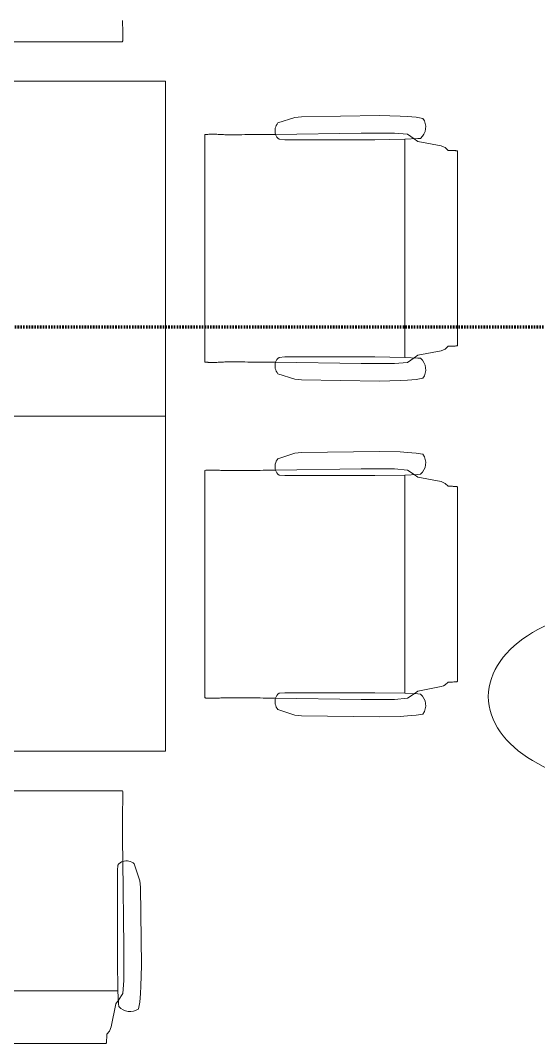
# Model space of a CAD drawing. Header units: inches. Extents: x -1880 to 225, y -1065 to 162.
# Drawn here: x -745.4 to -699, y -50.1 to 41.5 of the extents above; entities that cross this region are included whole.
import ezdxf

# ---------------------------------------------------------------- set-up
doc = ezdxf.new("R2010")
doc.units = ezdxf.units.IN
doc.header["$MEASUREMENT"] = 0
doc.linetypes.add('Dash 1_8_', pattern=[0.25, 0.125, -0.125])
for name, color, linetype, lineweight in [('A-DETL', 90, 'Continuous', 9), ('I-FURN', 30, 'Continuous', 9), ('I-FURN-PNLS', 30, 'Continuous', 9), ('Q-SPCQ-IDEN', 132, 'Continuous', 9)]:
    doc.layers.add(name, color=color, linetype=linetype, lineweight=lineweight)

# ---------------------------------------------------------------- blocks, each defined once
blk = doc.blocks.new('F - CONF TABLE _4 RECTANGULAR-12 CHAIRS_ - F - CONF TABLE _4 RECTANGULAR-12 CHAIRS_-6035027-FIRST FLOOR POWER _ SIGNAL')
at = {"layer": 'I-FURN'}
for p, q in [((56.136, 33.525), (35.795, 33.525)), ((70.075, 26.269), (71.582, 26.759)), ((71.582, 26.759), (72.175, 26.821)), ((72.175, 26.821), (79.174, 26.916)), ((79.174, 26.916), (81.034, 26.869)), ((81.034, 26.869), (81.68, 26.835)), ((81.68, 26.835), (82.45, 26.768)), ((82.45, 26.768), (83.059, 26.661)), ((63.525, 4.864), (63.525, 25.205)), ((69.855, 25.239), (77.516, 25.346)), ((70.682, 24.753), (70.185, 24.806)), ((78.766, 24.753), (70.682, 24.753)), ((77.516, 25.346), (80.516, 25.346)), ((81.45, 24.795), (78.766, 24.753)), ((80.516, 25.346), (81.685, 25.244)), ((82.614, 24.862), (81.45, 24.795)), ((81.45, 5.274), (81.45, 24.795)), ((81.685, 25.244), (82.278, 24.841)), ((82.278, 24.841), (82.614, 24.612)), ((82.841, 24.881), (82.614, 24.862)), ((82.614, 24.612), (84.681, 24.211)), ((84.681, 24.211), (84.918, 24.134)), ((84.918, 24.134), (85.058, 24.06)), ((85.058, 24.06), (85.321, 23.804)), ((86.163, 23.749), (86.163, 6.32)), ((84.681, 5.857), (82.614, 5.456)), ((85.058, 6.009), (84.681, 5.857)), ((85.321, 6.264), (85.058, 6.009)), ((77.516, 4.722), (69.855, 4.829)), ((70.185, 5.263), (70.682, 5.315)), ((70.682, 5.315), (78.766, 5.315)), ((80.516, 4.722), (77.516, 4.722)), ((78.766, 5.315), (81.45, 5.274)), ((81.685, 4.825), (80.516, 4.722)), ((81.45, 5.274), (82.614, 5.206)), ((82.277, 5.227), (81.685, 4.825)), ((82.614, 5.456), (82.277, 5.227)), ((82.614, 5.206), (82.841, 5.188)), ((71.582, 3.31), (70.075, 3.799)), ((72.175, 3.247), (71.582, 3.31)), ((79.174, 3.152), (72.175, 3.247)), ((81.034, 3.199), (79.174, 3.152)), ((81.68, 3.233), (81.034, 3.199)), ((82.45, 3.301), (81.68, 3.233)), ((83.059, 3.408), (82.45, 3.301)), ((71.582, -3.31), (70.075, -3.799)), ((72.175, -3.247), (71.582, -3.31)), ((79.174, -3.152), (72.175, -3.247)), ((81.034, -3.199), (79.174, -3.152)), ((81.68, -3.233), (81.034, -3.199)), ((82.45, -3.301), (81.68, -3.233)), ((83.059, -3.408), (82.45, -3.301)), ((63.525, -4.864), (63.525, -25.205)), ((77.516, -4.722), (69.855, -4.829)), ((70.185, -5.263), (70.682, -5.315)), ((70.682, -5.315), (78.766, -5.315)), ((80.516, -4.722), (77.516, -4.722)), ((78.766, -5.315), (81.45, -5.274)), ((81.685, -4.825), (80.516, -4.722)), ((81.45, -5.274), (82.614, -5.206)), ((81.45, -5.274), (81.45, -24.795)), ((82.277, -5.227), (81.685, -4.825)), ((82.614, -5.456), (82.277, -5.227)), ((82.614, -5.206), (82.841, -5.188)), ((84.681, -5.857), (82.614, -5.456)), ((85.058, -6.009), (84.681, -5.857)), ((85.321, -6.264), (85.058, -6.009)), ((86.163, -23.749), (86.163, -6.32)), ((85.058, -24.06), (85.321, -23.804)), ((82.278, -24.841), (82.614, -24.612)), ((82.614, -24.612), (84.681, -24.211)), ((84.681, -24.211), (84.918, -24.134)), ((84.918, -24.134), (85.058, -24.06)), ((69.855, -25.239), (77.516, -25.346)), ((70.682, -24.753), (70.185, -24.806)), ((78.766, -24.753), (70.682, -24.753)), ((77.516, -25.346), (80.516, -25.346)), ((81.45, -24.795), (78.766, -24.753)), ((80.516, -25.346), (81.685, -25.244)), ((82.614, -24.862), (81.45, -24.795)), ((81.685, -25.244), (82.278, -24.841)), ((82.841, -24.881), (82.614, -24.862)), ((70.075, -26.269), (71.582, -26.759)), ((71.582, -26.759), (72.175, -26.821)), ((72.175, -26.821), (79.174, -26.916)), ((79.174, -26.916), (81.034, -26.869)), ((81.034, -26.869), (81.68, -26.835)), ((81.68, -26.835), (82.45, -26.768)), ((82.45, -26.768), (83.059, -26.661)), ((56.136, -33.525), (35.795, -33.525)), ((55.737, -40.185), (55.685, -40.682)), ((56.278, -47.516), (56.171, -39.855)), ((57.69, -41.582), (57.201, -40.075)), ((55.685, -40.682), (55.685, -48.766)), ((57.753, -42.175), (57.69, -41.582)), ((57.848, -49.174), (57.753, -42.175)), ((56.278, -50.516), (56.278, -47.516)), ((55.685, -48.766), (55.726, -51.45)), ((57.801, -51.034), (57.848, -49.174)), ((56.175, -51.685), (56.278, -50.516)), ((57.767, -51.68), (57.801, -51.034)), ((55.726, -51.45), (36.205, -51.45)), ((55.726, -51.45), (55.794, -52.614)), ((55.773, -52.277), (56.175, -51.685)), ((57.699, -52.45), (57.767, -51.68)), ((55.143, -54.681), (55.544, -52.614)), ((55.544, -52.614), (55.773, -52.277)), ((55.794, -52.614), (55.812, -52.841)), ((57.592, -53.059), (57.699, -52.45)), ((54.991, -55.058), (55.143, -54.681)), ((54.736, -55.321), (54.991, -55.058)), ((37.251, -56.163), (54.68, -56.163))]:
    blk.add_line(p, q, dxfattribs=at)
for centre, radius, start, end in [((81.994, 25.888), 1.316, 310.06502, 35.93498), ((70.927, 25.548), 1.116, 139.74304, 196.08914), ((70.602, 25.465), 0.781, 196.84665, 237.67819), ((70.927, 4.52), 1.116, 163.91086, 220.25696), ((70.602, 4.603), 0.781, 122.32181, 163.15335), ((81.994, 4.18), 1.316, 324.06502, 49.93498), ((81.994, -4.18), 1.316, 310.06502, 35.93498), ((70.927, -4.52), 1.116, 139.74304, 196.08914), ((70.602, -4.603), 0.781, 196.84665, 237.67819), ((70.927, -25.548), 1.116, 163.91086, 220.25696), ((70.602, -25.465), 0.781, 122.32181, 163.15335), ((81.994, -25.888), 1.316, 324.06502, 49.93498), ((56.397, -40.602), 0.781, 106.84665, 147.67819), ((56.48, -40.927), 1.116, 49.74304, 106.08914), ((56.82, -51.994), 1.316, 220.06502, 305.93498)]:
    blk.add_arc(centre, radius, start, end, dxfattribs=at)
for points in [[(56.132, 35.436), (56.141, 35.276), (56.156, 34.956), (56.172, 34.63), (56.18, 34.466)], [(64.466, 25.248), (64.63, 25.241), (64.956, 25.225), (65.276, 25.209), (65.436, 25.201)], [(65.436, 25.201), (66.178, 25.205), (67.656, 25.215), (69.124, 25.23), (69.855, 25.239)], [(65.436, 4.868), (65.276, 4.859), (64.956, 4.844), (64.63, 4.828), (64.466, 4.82)], [(69.855, 4.829), (69.124, 4.838), (67.656, 4.854), (66.178, 4.864), (65.436, 4.868)], [(65.436, -4.868), (65.276, -4.859), (64.956, -4.844), (64.63, -4.828), (64.466, -4.82)], [(69.855, -4.829), (69.124, -4.838), (67.656, -4.854), (66.178, -4.864), (65.436, -4.868)], [(64.466, -25.248), (64.63, -25.241), (64.956, -25.225), (65.276, -25.209), (65.436, -25.201)], [(65.436, -25.201), (66.178, -25.205), (67.656, -25.215), (69.124, -25.23), (69.855, -25.239)], [(56.132, -35.436), (56.141, -35.276), (56.156, -34.956), (56.172, -34.63), (56.18, -34.466)], [(56.171, -39.855), (56.162, -39.124), (56.146, -37.656), (56.136, -36.178), (56.132, -35.436)]]:
    blk.add_open_spline(points, degree=3, dxfattribs=at)
for points, knots in [([(56.18, 34.466), (56.182, 34.349), (56.183, 34.14), (56.178, 33.906), (56.171, 33.772), (56.166, 33.686), (56.159, 33.616), (56.152, 33.564), (56.144, 33.532), (56.139, 33.525), (56.136, 33.525)], [-1, -1, -1, -1, -0.727273, -0.545455, -0.454545, -0.363636, -0.272727, -0.181818, -0.090909, 0, 0, 0, 0]), ([(63.525, 25.205), (63.526, 25.213), (63.601, 25.231), (63.898, 25.248), (64.225, 25.252), (64.388, 25.25), (64.466, 25.248)], [-1, -1, -1, -1, -0.727273, -0.363636, -0.181818, 0, 0, 0, 0]), ([(85.321, 23.804), (85.369, 23.804), (85.509, 23.802), (85.687, 23.797), (85.84, 23.789), (85.942, 23.783), (86.027, 23.775), (86.093, 23.767), (86.14, 23.758), (86.157, 23.752), (86.163, 23.749)], [-1, -1, -1, -1, -0.888889, -0.666667, -0.555556, -0.444444, -0.333333, -0.222222, -0.111111, 0, 0, 0, 0]), ([(86.163, 6.32), (86.157, 6.316), (86.14, 6.31), (86.093, 6.302), (86.004, 6.291), (85.785, 6.274), (85.512, 6.266), (85.321, 6.264)], [-1, -1, -1, -1, -0.888889, -0.777778, -0.666667, -0.444444, 0, 0, 0, 0]), ([(64.466, 4.82), (64.349, 4.818), (64.14, 4.817), (63.906, 4.822), (63.772, 4.829), (63.686, 4.834), (63.616, 4.841), (63.564, 4.848), (63.532, 4.856), (63.525, 4.861), (63.525, 4.864)], [-1, -1, -1, -1, -0.727273, -0.545455, -0.454545, -0.363636, -0.272727, -0.181818, -0.090909, 0, 0, 0, 0]), ([(64.466, -4.82), (64.388, -4.819), (64.225, -4.817), (63.898, -4.821), (63.601, -4.837), (63.526, -4.856), (63.525, -4.864)], [0, 0, 0, 0, 0.181818, 0.363636, 0.727273, 1, 1, 1, 1]), ([(86.163, -6.32), (86.157, -6.316), (86.14, -6.31), (86.093, -6.302), (86.027, -6.293), (85.942, -6.286), (85.84, -6.279), (85.687, -6.272), (85.509, -6.267), (85.369, -6.265), (85.321, -6.264)], [0, 0, 0, 0, 0.111111, 0.222222, 0.333333, 0.444444, 0.555556, 0.666667, 0.888889, 1, 1, 1, 1]), ([(85.321, -23.804), (85.512, -23.803), (85.785, -23.795), (86.004, -23.778), (86.093, -23.767), (86.14, -23.758), (86.157, -23.752), (86.163, -23.749)], [0, 0, 0, 0, 0.444444, 0.666667, 0.777778, 0.888889, 1, 1, 1, 1]), ([(63.525, -25.205), (63.525, -25.208), (63.532, -25.213), (63.564, -25.221), (63.616, -25.228), (63.686, -25.234), (63.772, -25.24), (63.906, -25.246), (64.14, -25.252), (64.349, -25.251), (64.466, -25.248)], [0, 0, 0, 0, 0.090909, 0.181818, 0.272727, 0.363636, 0.454545, 0.545455, 0.727273, 1, 1, 1, 1]), ([(56.18, -34.466), (56.181, -34.388), (56.183, -34.225), (56.179, -33.898), (56.163, -33.601), (56.144, -33.526), (56.136, -33.525)], [0, 0, 0, 0, 0.181818, 0.363636, 0.727273, 1, 1, 1, 1]), ([(54.68, -56.163), (54.684, -56.157), (54.69, -56.14), (54.698, -56.093), (54.707, -56.027), (54.714, -55.942), (54.721, -55.84), (54.728, -55.687), (54.733, -55.509), (54.735, -55.369), (54.736, -55.321)], [0, 0, 0, 0, 0.111111, 0.222222, 0.333333, 0.444444, 0.555556, 0.666667, 0.888889, 1, 1, 1, 1])]:
    blk.add_open_spline(points, degree=3, knots=knots, dxfattribs=at)
at = {"layer": 'I-FURN-PNLS'}
for p, q in [((0, 30), (60, 30)), ((60, 30), (60, 0)), ((0, 0), (60, 0)), ((60, 0), (0, 0)), ((60, 0), (60, -30)), ((60, -30), (0, -30))]:
    blk.add_line(p, q, dxfattribs=at)
blk = doc.blocks.new('Appliance_Specialty Equipment Tag - Standard-3515593-FIRST FLOOR POWER _ SIGNAL')
at = {"layer": 'Q-SPCQ-IDEN'}
blk.add_ellipse((-0.04989, 0.00375), major_axis=(-0.1406, 0), ratio=0.600473, dxfattribs=at)

msp = doc.modelspace()

# ---------------------------------------------------------------- linework, layer by layer
at = {"layer": 'A-DETL', "linetype": 'Dash 1_8_', "lineweight": 70}
msp.add_line((-775.386, 14.082), (-667.386, 14.082), dxfattribs=at)

# ---------------------------------------------------------------- block references
at = {"layer": 'I-FURN'}
msp.add_blockref('F - CONF TABLE _4 RECTANGULAR-12 CHAIRS_ - F - CONF TABLE _4 RECTANGULAR-12 CHAIRS_-6035027-FIRST FLOOR POWER _ SIGNAL', (-792.386, 6.082), dxfattribs=at)
at = {"layer": 'Q-SPCQ-IDEN', "xscale": 95.99999999999994, "yscale": 95.99999999999994, "zscale": 95.99999999999994}
msp.add_blockref('Appliance_Specialty Equipment Tag - Standard-3515593-FIRST FLOOR POWER _ SIGNAL', (-685.178, -19.377), dxfattribs=at)

doc.saveas('drawing.dxf')
